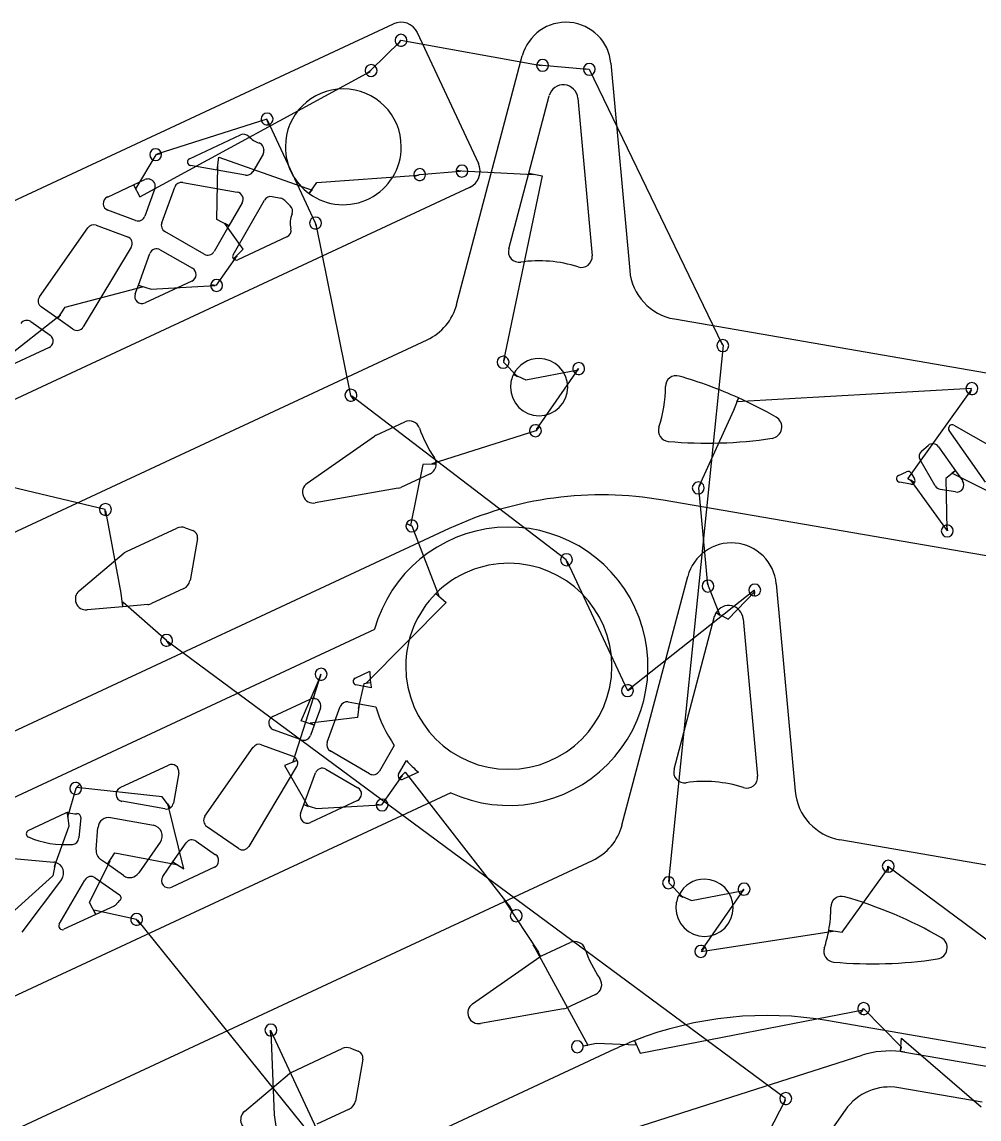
# Model space of a CAD drawing. Extents: x 0.9 to 49.1, y 1 to 24.4.
# Drawn here: x 22.36 to 32.8, y 12.42 to 24.38 of the extents above; entities that cross this region are included whole.
import ezdxf

# ---------------------------------------------------------------- set-up
doc = ezdxf.new("R2010")
doc.units = 0
doc.layers.get('0').update_dxf_attribs({"linetype": 'CONTINUOUS'})
doc.layers.add('3', color=7, linetype='CONTINUOUS')
doc.layers.add('9', color=7, linetype='CONTINUOUS')

msp = doc.modelspace()

# ---------------------------------------------------------------- linework, layer by layer
at = {"color": 0, "linetype": 'CONTINUOUS'}
for p, q in [((23.27, 19.065), (0.881, 24.385)), ((26.492, 24.186), (28.024, 23.911)), ((26.167, 23.857), (26.487, 24.171)), ((23.648, 22.477), (26.158, 23.845)), ((28.038, 23.914), (28.534, 23.868)), ((28.548, 23.871), (29.996, 20.867)), ((25.032, 23.324), (23.833, 22.942)), ((25.561, 22.189), (25.04, 23.312)), ((23.821, 22.935), (23.599, 22.563)), ((24.507, 22.908), (25.526, 22.551)), ((24.485, 22.228), (24.499, 22.816)), ((26.697, 22.722), (27.145, 22.757)), ((27.159, 22.76), (27.935, 22.721)), ((25.577, 22.635), (26.685, 22.713)), ((28.033, 22.705), (27.612, 20.689)), ((24.774, 21.905), (24.575, 22.186)), ((25.947, 20.311), (25.57, 22.177)), ((24.483, 21.513), (24.707, 21.832)), ((22.832, 21.275), (23.677, 21.495)), ((23.769, 21.47), (24.468, 21.51)), ((22.151, 20.697), (22.782, 21.189)), ((30.007, 20.857), (29.413, 15.009)), ((27.612, 20.674), (27.766, 20.518)), ((27.858, 20.481), (28.426, 20.591)), ((28.43, 20.605), (27.971, 19.938)), ((32.718, 20.385), (30.154, 20.24)), ((32.024, 19.402), (32.718, 20.37)), ((28.297, 18.516), (25.959, 20.302)), ((30.121, 20.146), (29.742, 19.317)), ((27.965, 19.925), (26.83, 19.564)), ((26.732, 19.557), (26.599, 18.891)), ((32.455, 18.835), (32.054, 19.388)), ((32.436, 19.404), (32.448, 18.848)), ((33.399, 19.016), (32.502, 19.461)), ((29.74, 19.302), (29.838, 18.246)), ((23.443, 18.153), (23.274, 19.051)), ((26.614, 18.889), (26.91, 18.114)), ((28.968, 17.089), (28.306, 18.504)), ((29.845, 18.233), (29.973, 17.914)), ((30.35, 18.188), (28.978, 17.099)), ((30.062, 17.871), (30.354, 18.173)), ((23.936, 17.636), (23.461, 18.055)), ((26.986, 18.051), (26.115, 17.172)), ((30.688, 12.641), (23.948, 17.627)), ((25.62, 17.271), (25.316, 16.313)), ((25.407, 16.76), (25.62, 17.255)), ((26.088, 17.163), (26.029, 16.897)), ((26.02, 16.798), (25.503, 16.734)), ((25.226, 16.272), (25.481, 15.828)), ((26.287, 15.846), (26.512, 16.165)), ((26.542, 16.201), (27.687, 14.728)), ((22.95, 16.023), (22.857, 15.711)), ((23.89, 15.931), (22.956, 16.035)), ((24.125, 15.147), (23.953, 15.855)), ((25.573, 15.803), (26.273, 15.843)), ((22.873, 15.613), (22.712, 15.168)), ((23.374, 15.321), (24.047, 15.192)), ((23.096, 14.78), (23.324, 15.235)), ((31.308, 14.456), (31.811, 15.159)), ((31.806, 15.174), (33.763, 13.721)), ((22.698, 15.07), (21.757, 14.223)), ((29.416, 14.995), (29.57, 14.839)), ((29.662, 14.802), (30.23, 14.911)), ((30.234, 14.926), (29.774, 14.258)), ((27.622, 14.803), (27.995, 14.236)), ((23.61, 14.593), (23.146, 14.694)), ((25.743, 11.962), (23.623, 14.585)), ((29.768, 14.245), (31.209, 14.465)), ((27.938, 14.318), (28.531, 13.222)), ((29.103, 13.137), (31.534, 13.609)), ((31.538, 13.624), (31.952, 13.202)), ((25.073, 13.386), (25.732, 11.972)), ((25.116, 12.462), (25.078, 13.371)), ((31.955, 13.301), (32.822, 12.552)), ((28.627, 13.246), (29.059, 13.226)), ((24.972, 1.546), (30.689, 12.626))]:
    msp.add_line(p, q, dxfattribs=at)
at = {"layer": '3', "color": 3, "linetype": 'CONTINUOUS'}
for p, q in [((12.707, 17.976), (26.412, 24.363)), ((26.673, 24.268), (27.339, 22.84)), ((27.102, 21.302), (27.818, 24.015)), ((28.784, 23.934), (28.99, 21.673)), ((27.888, 22.736), (28.111, 23.58)), ((28.423, 23.554), (28.58, 21.835)), ((24.19, 22.893), (24.745, 23.152)), ((25.001, 22.986), (25.001, 22.993)), ((24.99, 22.943), (24.879, 22.751)), ((24.489, 22.768), (24.199, 22.819)), ((24.798, 22.713), (24.489, 22.768)), ((23.579, 22.609), (23.7, 22.665)), ((24.115, 22.634), (24.708, 22.529)), ((27.67, 21.911), (27.888, 22.736)), ((27.243, 22.579), (12.947, 15.916)), ((23.293, 22.475), (23.579, 22.609)), ((23.811, 22.566), (23.702, 22.267)), ((23.885, 22.194), (24.027, 22.583)), ((24.763, 22.412), (24.617, 22.159)), ((24.664, 21.846), (25.007, 22.441)), ((25.089, 22.479), (25.183, 22.462)), ((23.601, 22.219), (23.299, 22.33)), ((23.169, 22.167), (23.512, 22.042)), ((24.617, 22.159), (24.456, 21.88)), ((22.551, 21.386), (23.078, 22.138)), ((24.348, 21.851), (23.92, 22.099)), ((25.251, 22.041), (24.714, 21.791)), ((23.553, 21.928), (23.03, 21.058)), ((23.631, 21.514), (23.756, 21.859)), ((23.87, 21.9), (24.22, 21.698)), ((24.214, 21.558), (23.703, 21.32)), ((23.596, 21.418), (23.631, 21.514)), ((22.752, 21.15), (22.571, 21.277)), ((22.458, 21.116), (22.668, 20.968)), ((22.917, 21.034), (22.752, 21.15)), ((29.478, 21.145), (35.584, 20.091)), ((12.484, 14.255), (26.78, 20.918)), ((22.656, 20.832), (22.19, 20.615)), ((26.223, 19.877), (26.536, 20.022)), ((32.871, 19.365), (32.473, 19.928)), ((32.525, 19.985), (32.946, 19.745)), ((25.471, 19.352), (26.206, 19.866)), ((32.174, 19.707), (32.243, 19.765)), ((32.358, 19.75), (32.544, 19.487)), ((32.322, 19.324), (32.157, 19.607)), ((26.812, 19.456), (26.494, 19.308)), ((31.921, 19.437), (32.008, 19.478)), ((32.059, 19.463), (32.096, 19.4)), ((32.544, 19.487), (32.619, 19.381)), ((26.465, 19.298), (25.559, 19.139)), ((32.055, 19.342), (31.931, 19.363)), ((32.541, 19.258), (32.377, 19.286)), ((35.249, 18.151), (29.353, 19.169)), ((27.02, 18.858), (13.315, 12.471)), ((23.503, 18.609), (24.051, 18.864)), ((24.141, 18.868), (24.224, 18.838)), ((24.275, 18.75), (24.194, 18.291)), ((22.985, 18.18), (23.477, 18.592)), ((28.905, 15.623), (29.622, 18.336)), ((24.127, 18.205), (23.774, 18.04)), ((30.588, 18.254), (30.794, 15.994)), ((23.463, 18.006), (23.071, 17.971)), ((23.734, 18.029), (23.463, 18.006)), ((29.473, 16.232), (29.914, 17.901)), ((30.227, 17.875), (30.383, 16.156)), ((14.512, 12.309), (26.208, 17.76)), ((25.994, 17.226), (26.154, 17.301)), ((26.171, 17.122), (26.004, 17.152)), ((25.097, 16.808), (25.505, 16.998)), ((25.616, 16.899), (25.549, 16.715)), ((25.69, 16.527), (25.832, 16.916)), ((25.919, 16.967), (26.039, 16.946)), ((26.039, 16.946), (26.219, 16.914)), ((25.406, 16.553), (25.104, 16.663)), ((25.549, 16.715), (25.507, 16.6)), ((24.356, 15.72), (24.883, 16.472)), ((24.974, 16.5), (25.317, 16.376)), ((26.153, 16.184), (25.724, 16.432)), ((26.422, 16.493), (26.26, 16.213)), ((23.431, 16.032), (23.96, 16.278)), ((26.468, 16.18), (26.554, 16.328)), ((24.071, 16.193), (24.013, 15.864)), ((25.357, 16.261), (24.834, 15.391)), ((25.435, 15.847), (25.561, 16.192)), ((25.674, 16.233), (26.025, 16.031)), ((26.686, 16.202), (26.519, 16.124)), ((27.04, 15.976), (14.752, 10.249)), ((23.921, 15.8), (23.451, 15.883)), ((25.4, 15.751), (25.435, 15.847)), ((26.019, 15.891), (25.508, 15.653)), ((22.43, 15.565), (22.841, 15.757)), ((23.002, 15.705), (22.983, 15.484)), ((23.328, 15.705), (23.794, 15.622)), ((23.169, 15.356), (23.19, 15.599)), ((24.722, 15.367), (24.375, 15.61)), ((24.262, 15.449), (24.473, 15.301)), ((31.281, 15.466), (37.388, 14.411)), ((23.87, 15.438), (23.635, 15.102)), ((24.007, 15.222), (24.153, 15.429)), ((16.296, 9.512), (28.584, 15.238)), ((22.105, 15.272), (22.709, 15.219)), ((23.294, 15.196), (23.219, 15.249)), ((23.897, 15.064), (24.007, 15.222)), ((23.47, 15.073), (23.294, 15.196)), ((24.461, 15.165), (23.995, 14.948)), ((22.793, 15.03), (22.361, 14.457)), ((22.768, 14.542), (23.047, 15.024)), ((23.16, 15.049), (23.426, 14.863)), ((23.365, 14.741), (23.165, 14.648)), ((23.165, 14.648), (22.819, 14.487)), ((28.027, 14.197), (28.34, 14.343)), ((27.275, 13.673), (28.009, 14.187)), ((28.616, 13.776), (28.298, 13.628)), ((28.268, 13.619), (27.363, 13.46)), ((37.053, 12.471), (31.156, 13.489)), ((28.824, 13.178), (17.127, 7.728)), ((25.306, 12.929), (25.855, 13.185)), ((25.945, 13.189), (26.028, 13.158)), ((23.886, 10.676), (31.523, 13.113)), ((26.078, 13.071), (25.997, 12.612)), ((31.99, 13.146), (37.33, 12.224)), ((24.789, 12.5), (25.28, 12.913)), ((32.832, 12.601), (31.923, 12.758)), ((25.931, 12.525), (25.577, 12.36)), ((31.339, 12.515), (30.964, 11.979))]:
    msp.add_line(p, q, dxfattribs=at)
for centre, radius, start, end in [((26.495, 24.185), 0.197, 24.9869, 114.9869), ((28.294, 23.889), 0.492, 5.2045, 165.2045), ((26.495, 24.185), 0.065, 90, 180), ((26.495, 24.185), 0.065, 180, 233), ((26.495, 24.185), 0.065, 233, 0), ((26.495, 24.185), 0.065, 0, 90), ((28.039, 23.911), 0.065, 90, 171), ((28.039, 23.911), 0.065, 0, 90), ((26.169, 23.855), 0.065, 90, 180), ((26.169, 23.855), 0.065, 180, 215), ((26.169, 23.855), 0.065, 215, 0), ((26.169, 23.855), 0.065, 0, 90), ((28.039, 23.911), 0.065, 171, 180), ((28.039, 23.911), 0.065, 180, 0), ((28.549, 23.868), 0.065, 171, 180), ((28.549, 23.868), 0.065, 180, 0), ((28.549, 23.868), 0.065, 90, 171), ((28.549, 23.868), 0.065, 0, 90), ((28.265, 23.54), 0.159, 5.2045, 165.2045), ((25.866, 23.023), 0.632, 90, 180), ((25.866, 23.023), 0.632, 0, 90), ((25.034, 23.326), 0.065, 90, 180), ((25.034, 23.326), 0.065, 0, 90), ((25.034, 23.326), 0.065, 180, 287), ((25.034, 23.326), 0.065, 287, 0), ((24.778, 23.081), 0.0787, 43.8509, 114.9869), ((25.034, 23.326), 0.276, 223.8509, 251.5787), ((23.819, 22.937), 0.065, 90, 180), ((23.819, 22.937), 0.065, 9, 90), ((24.922, 22.99), 0.0787, 2.0023, 71.5787), ((24.922, 22.983), 0.0787, 329.9869, 2.4429), ((25.866, 23.023), 0.632, 180, 234), ((25.866, 23.023), 0.632, 234, 0), ((23.819, 22.937), 0.065, 180, 0), ((23.819, 22.937), 0.065, 0, 9), ((24.206, 22.857), 0.0394, 114.9869, 259.9869), ((24.811, 22.791), 0.0787, 259.9869, 329.9869), ((26.699, 22.72), 0.065, 90, 180), ((26.699, 22.72), 0.065, 0, 90), ((27.16, 22.757), 0.065, 171, 180), ((27.16, 22.757), 0.065, 180, 0), ((27.16, 22.757), 0.065, 90, 171), ((27.16, 22.757), 0.065, 0, 90), ((27.16, 22.757), 0.197, 294.9869, 24.9869), ((23.733, 22.593), 0.0787, 76.0445, 114.9869), ((23.819, 22.937), 0.276, 256.0445, 256.6906), ((23.737, 22.592), 0.0787, 339.9869, 76.6906), ((24.101, 22.556), 0.0787, 79.9869, 159.9869), ((26.699, 22.72), 0.065, 180, 197), ((26.699, 22.72), 0.065, 197, 0), ((24.695, 22.451), 0.0787, 329.9869, 79.9869), ((23.326, 22.404), 0.0787, 114.9869, 249.9869), ((25.075, 22.401), 0.0787, 79.9869, 149.9869), ((25.17, 22.384), 0.0787, 42.5045, 79.9869), ((25.866, 23.023), 0.866, 222.5045, 227.9715), ((23.628, 22.293), 0.0787, 249.9869, 339.9869), ((25.234, 22.321), 0.0787, 338.3952, 47.9715), ((25.563, 22.191), 0.276, 158.3952, 192.7349), ((23.143, 22.093), 0.0787, 69.9869, 144.9869), ((23.959, 22.167), 0.0787, 159.9869, 239.9869), ((25.563, 22.191), 0.065, 90, 180), ((25.563, 22.191), 0.065, 180, 287), ((25.563, 22.191), 0.065, 0, 90), ((25.563, 22.191), 0.065, 287, 0), ((23.485, 21.968), 0.0787, 328.9869, 69.9869), ((25.218, 22.112), 0.0787, 294.9869, 12.7349), ((23.83, 21.832), 0.0787, 59.9869, 159.9869), ((27.784, 21.881), 0.118, 165.2045, 278.3548), ((24.387, 21.919), 0.0787, 239.9869, 329.9869), ((24.698, 21.827), 0.0394, 149.9869, 222.4869), ((24.698, 21.827), 0.0394, 222.4869, 294.9869), ((28.462, 21.824), 0.118, 252.0542, 5.2045), ((24.181, 21.629), 0.0787, 294.9869, 59.9869), ((28.001, 20.401), 1.378, 72.0542, 98.3548), ((29.578, 21.727), 0.591, 185.2045, 260.2045), ((24.484, 21.51), 0.065, 90, 171), ((24.484, 21.51), 0.065, 0, 90), ((24.484, 21.51), 0.065, 171, 180), ((24.484, 21.51), 0.065, 180, 0), ((22.616, 21.341), 0.0787, 144.9869, 234.9869), ((23.67, 21.391), 0.0787, 159.9869, 294.9869), ((26.531, 21.453), 0.591, 294.9869, 345.2045), ((22.412, 21.051), 0.0787, 54.9869, 144.9869), ((22.623, 20.903), 0.0787, 294.9869, 54.9869), ((22.962, 21.099), 0.0787, 234.9869, 328.9869), ((30.005, 20.854), 0.065, 117, 180), ((30.005, 20.854), 0.065, 180, 0), ((30.005, 20.854), 0.065, 90, 117), ((30.005, 20.854), 0.065, 0, 90), ((27.609, 20.673), 0.065, 90, 180), ((27.609, 20.673), 0.065, 72, 90), ((27.609, 20.673), 0.065, 0, 72), ((28.001, 20.401), 0.312, 90, 153), ((28.001, 20.401), 0.312, 0, 90), ((27.609, 20.673), 0.065, 180, 0), ((28.433, 20.604), 0.065, 90, 180), ((28.433, 20.604), 0.065, 180, 233), ((28.433, 20.604), 0.065, 233, 0), ((28.433, 20.604), 0.065, 0, 90), ((28.001, 20.401), 0.312, 153, 180), ((29.497, 20.408), 0.118, 74.0273, 180.2641), ((28.23, 15.979), 4.724, 65.6668, 74.0273), ((25.949, 20.313), 0.065, 90, 180), ((25.949, 20.313), 0.065, 0, 90), ((28.001, 20.401), 0.312, 180, 270), ((28.001, 20.401), 0.312, 270, 0), ((28.001, 20.401), 1.378, 341.4953, 0.2641), ((32.721, 20.385), 0.065, 90, 180), ((32.721, 20.385), 0.065, 180, 251), ((32.721, 20.385), 0.065, 251, 0), ((32.721, 20.385), 0.065, 0, 90), ((25.949, 20.313), 0.065, 180, 305), ((25.949, 20.313), 0.065, 305, 0), ((28.23, 15.979), 4.724, 60.0931, 65.6668), ((26.586, 19.915), 0.118, 18.9446, 114.9869), ((27.961, 19.925), 0.065, 90, 180), ((27.961, 19.925), 0.065, 45, 90), ((30.523, 19.966), 0.125, 278.6057, 60.0931), ((32.506, 19.951), 0.0394, 60.2045, 215.2045), ((26.273, 19.769), 0.118, 114.9869, 124.9869), ((28.001, 20.401), 1.378, 198.9446, 214.0716), ((27.961, 19.925), 0.065, 180, 0), ((27.961, 19.925), 0.065, 0, 45), ((29.42, 19.926), 0.118, 161.4953, 264.8343), ((29.835, 24.514), 4.724, 264.8343, 278.6057), ((32.294, 19.705), 0.0787, 35.2045, 130.2045), ((26.762, 19.563), 0.118, 359, 34.0716), ((32.225, 19.647), 0.0787, 130.2045, 210.2045), ((26.762, 19.563), 0.118, 294.9869, 359), ((31.938, 19.402), 0.0394, 115.2045, 260.2045), ((32.025, 19.443), 0.0394, 30.2045, 115.2045), ((32.062, 19.38), 0.0394, 325.2045, 30.2045), ((25.539, 19.255), 0.118, 124.9869, 279.9869), ((26.444, 19.415), 0.118, 279.9869, 294.9869), ((29.737, 19.302), 0.065, 90, 180), ((29.737, 19.302), 0.065, 180, 0), ((29.737, 19.302), 0.065, 63, 90), ((29.737, 19.302), 0.065, 0, 63), ((32.062, 19.38), 0.0394, 260.2045, 325.2045), ((32.39, 19.364), 0.0787, 210.2045, 260.2045), ((32.555, 19.335), 0.0787, 260.2045, 35.2045), ((28.683, 15.289), 3.937, 80.2045, 114.9869), ((23.272, 19.066), 0.065, 90, 180), ((23.272, 19.066), 0.065, 180, 269), ((23.272, 19.066), 0.065, 269, 0), ((23.272, 19.066), 0.065, 0, 90), ((26.614, 18.886), 0.065, 153, 180), ((26.614, 18.886), 0.065, 90, 153), ((26.614, 18.886), 0.065, 0, 90), ((24.101, 18.757), 0.118, 69.9869, 114.9869), ((24.197, 18.764), 0.0787, 349.9869, 69.9869), ((27.671, 17.356), 1.518, 24.9869, 164.5577), ((26.614, 18.886), 0.065, 180, 0), ((32.453, 18.833), 0.065, 99, 180), ((32.453, 18.833), 0.065, 180, 0), ((32.453, 18.833), 0.065, 90, 99), ((32.453, 18.833), 0.065, 0, 90), ((30.098, 18.21), 0.492, 5.2045, 165.2045), ((23.553, 18.502), 0.118, 114.9869, 129.9869), ((28.3, 18.518), 0.065, 90, 180), ((28.3, 18.518), 0.065, 0, 90), ((27.671, 17.356), 1.124, 90, 135), ((27.671, 17.356), 1.124, 0, 90), ((28.3, 18.518), 0.065, 180, 287), ((28.3, 18.518), 0.065, 287, 0), ((24.077, 18.312), 0.118, 294.9869, 349.9869), ((29.843, 18.231), 0.065, 99, 180), ((29.843, 18.231), 0.065, 180, 0), ((29.843, 18.231), 0.065, 90, 99), ((29.843, 18.231), 0.065, 0, 90), ((30.353, 18.188), 0.065, 90, 180), ((30.353, 18.188), 0.065, 0, 90), ((23.061, 18.089), 0.118, 129.9869, 274.9869), ((27.671, 17.356), 1.124, 135, 180), ((30.353, 18.188), 0.065, 180, 269), ((30.353, 18.188), 0.065, 269, 0), ((23.724, 18.147), 0.118, 274.9869, 294.9869), ((27.671, 17.356), 1.518, 245.4162, 24.9869), ((30.068, 17.86), 0.159, 5.2045, 149.2045), ((30.068, 17.86), 0.159, 149.2045, 165.2045), ((23.938, 17.639), 0.065, 90, 180), ((23.938, 17.639), 0.065, 180, 305), ((23.938, 17.639), 0.065, 0, 90), ((23.938, 17.639), 0.065, 305, 0), ((27.671, 17.356), 1.124, 180, 270), ((27.671, 17.356), 1.124, 270, 0), ((25.623, 17.27), 0.065, 90, 180), ((25.623, 17.27), 0.065, 180, 251), ((25.623, 17.27), 0.065, 251, 0), ((25.623, 17.27), 0.065, 0, 90), ((27.671, 17.356), 1.518, 182.0881, 186.8292), ((26.011, 17.191), 0.0394, 114.9869, 259.9869), ((27.671, 17.356), 1.518, 186.8292, 188.8611), ((28.965, 17.09), 0.065, 90, 180), ((28.965, 17.09), 0.065, 27, 90), ((28.965, 17.09), 0.065, 0, 27), ((25.538, 16.927), 0.0787, 76.0445, 114.9869), ((25.623, 17.27), 0.276, 256.0445, 256.6906), ((25.542, 16.926), 0.0787, 339.9869, 76.6906), ((28.965, 17.09), 0.065, 180, 0), ((25.906, 16.889), 0.0787, 79.9869, 159.9869), ((27.671, 17.356), 1.518, 196.9356, 214.6364), ((25.131, 16.737), 0.0787, 114.9869, 249.9869), ((25.433, 16.627), 0.0787, 249.9869, 339.9869), ((25.764, 16.5), 0.0787, 159.9869, 239.9869), ((24.947, 16.426), 0.0787, 69.9869, 144.9869), ((23.993, 16.207), 0.0787, 349.9869, 114.9869), ((25.29, 16.302), 0.0787, 19.4869, 69.9869), ((25.29, 16.302), 0.0787, 328.9869, 19.4869), ((27.671, 17.356), 1.518, 222.6222, 229.5091), ((25.635, 16.165), 0.0787, 59.9869, 159.9869), ((26.192, 16.252), 0.0787, 239.9869, 329.9869), ((26.502, 16.16), 0.0394, 149.9869, 222.4869), ((29.587, 16.202), 0.118, 165.2045, 278.3548), ((22.947, 16.023), 0.065, 90, 180), ((22.947, 16.023), 0.065, 45, 90), ((22.947, 16.023), 0.065, 0, 45), ((26.502, 16.16), 0.0394, 222.4869, 294.9869), ((29.805, 14.722), 1.378, 72.0542, 98.3548), ((30.266, 16.145), 0.118, 252.0542, 5.2045), ((22.947, 16.023), 0.065, 180, 0), ((23.465, 15.96), 0.0787, 114.9869, 259.9869), ((25.986, 15.963), 0.0787, 294.9869, 59.9869), ((31.382, 16.047), 0.591, 185.2045, 260.2045), ((23.935, 15.877), 0.0787, 259.9869, 304.9869), ((23.935, 15.877), 0.0787, 304.9869, 349.9869), ((26.289, 15.843), 0.065, 90, 171), ((26.289, 15.843), 0.065, 171, 180), ((26.289, 15.843), 0.065, 180, 270), ((26.289, 15.843), 0.065, 0, 90), ((26.289, 15.843), 0.065, 270, 0), ((22.858, 15.721), 0.0394, 94.2821, 114.9869), ((22.858, 15.721), 0.0394, 73.5773, 94.2821), ((22.947, 16.023), 0.276, 253.5773, 272.8664), ((22.963, 15.709), 0.0394, 354.9869, 92.8664), ((23.308, 15.588), 0.118, 79.9869, 174.9869), ((24.421, 15.674), 0.0787, 144.9869, 234.9869), ((25.474, 15.724), 0.0787, 159.9869, 294.9869), ((22.447, 15.529), 0.0394, 114.9869, 246.159), ((23.774, 15.506), 0.118, 324.9869, 79.9869), ((28.334, 15.774), 0.591, 294.9869, 345.2045), ((22.829, 16.394), 0.984, 246.159, 274.7858), ((22.904, 15.491), 0.0787, 274.7858, 354.9869), ((24.217, 15.384), 0.0787, 54.9869, 144.9869), ((23.287, 15.345), 0.118, 174.9869, 234.9869), ((24.767, 15.432), 0.0787, 234.9869, 328.9869), ((22.698, 15.101), 0.118, 76.4882, 84.9869), ((22.698, 15.101), 0.118, 322.9869, 76.4882), ((24.428, 15.237), 0.0787, 294.9869, 54.9869), ((31.809, 15.175), 0.065, 90, 180), ((31.809, 15.175), 0.065, 0, 90), ((23.538, 15.169), 0.118, 234.9869, 324.9869), ((31.809, 15.175), 0.065, 180, 270), ((31.809, 15.175), 0.065, 270, 0), ((23.115, 14.985), 0.0787, 54.9869, 149.9869), ((23.961, 15.019), 0.0787, 144.9869, 294.9869), ((29.413, 14.994), 0.065, 90, 180), ((29.413, 14.994), 0.065, 180, 270), ((29.413, 14.994), 0.065, 81, 90), ((29.413, 14.994), 0.065, 270, 0), ((29.413, 14.994), 0.065, 0, 81), ((29.805, 14.722), 0.312, 90, 153), ((29.805, 14.722), 0.312, 0, 90), ((30.237, 14.925), 0.065, 90, 180), ((30.237, 14.925), 0.065, 0, 90), ((23.403, 14.831), 0.0394, 311.625, 54.9869), ((29.805, 14.722), 0.312, 153, 180), ((30.237, 14.925), 0.065, 180, 234), ((30.237, 14.925), 0.065, 234, 0), ((31.301, 14.728), 0.118, 74.0273, 180.2641), ((30.033, 10.3), 4.724, 60.0931, 74.0273), ((23.332, 14.813), 0.0787, 294.9869, 322.253), ((23.612, 14.596), 0.276, 131.625, 142.253), ((29.805, 14.722), 0.312, 180, 270), ((29.805, 14.722), 0.313, 270, 0), ((29.805, 14.722), 1.378, 349.7476, 0.2641), ((23.612, 14.596), 0.065, 90, 180), ((23.612, 14.596), 0.065, 0, 90), ((27.752, 14.634), 0.065, 126, 180), ((27.752, 14.634), 0.065, 180, 270), ((27.752, 14.634), 0.065, 90, 126), ((27.752, 14.634), 0.065, 0, 90), ((27.752, 14.634), 0.065, 270, 0), ((22.802, 14.522), 0.0394, 149.9869, 294.9869), ((23.612, 14.596), 0.065, 180, 306), ((23.612, 14.596), 0.065, 306, 0), ((29.805, 14.722), 1.378, 341.4953, 349.7476), ((32.327, 14.287), 0.125, 278.6057, 60.0931), ((28.39, 14.236), 0.118, 18.9446, 114.9869), ((29.805, 14.722), 1.378, 198.9446, 214.0716), ((29.765, 14.246), 0.065, 90, 180), ((29.765, 14.246), 0.065, 180, 270), ((29.765, 14.246), 0.065, 45, 90), ((29.765, 14.246), 0.065, 270, 0), ((29.765, 14.246), 0.065, 0, 45), ((31.224, 14.247), 0.118, 161.4953, 264.8343), ((28.077, 14.09), 0.118, 119.9869, 124.9869), ((28.077, 14.09), 0.118, 114.9869, 119.9869), ((31.638, 18.834), 4.724, 264.8343, 278.6057), ((28.566, 13.883), 0.118, 294.9869, 34.0716), ((27.342, 13.576), 0.118, 124.9869, 279.9869), ((31.541, 13.623), 0.065, 90, 180), ((31.541, 13.623), 0.065, 0, 90), ((28.248, 13.735), 0.118, 279.9869, 294.9869), ((30.487, 9.61), 3.937, 80.2045, 111.5087), ((31.541, 13.623), 0.065, 180, 234), ((31.541, 13.623), 0.065, 234, 0), ((25.076, 13.387), 0.065, 90, 180), ((25.076, 13.387), 0.065, 0, 90), ((25.076, 13.387), 0.065, 180, 270), ((25.076, 13.387), 0.065, 270, 0), ((25.904, 13.078), 0.118, 69.9869, 114.9869), ((28.418, 13.206), 0.065, 90, 180), ((28.418, 13.206), 0.065, 180, 270), ((28.418, 13.206), 0.065, 9, 90), ((28.418, 13.206), 0.065, 270, 0), ((28.418, 13.206), 0.065, 0, 9), ((30.487, 9.61), 3.937, 111.5087, 114.9869), ((26.001, 13.084), 0.0787, 349.9869, 69.9869), ((31.823, 12.176), 0.984, 82.9545, 107.7045), ((31.823, 12.176), 0.984, 80.2045, 82.9545), ((25.356, 12.822), 0.118, 114.9869, 129.9869), ((30.691, 12.641), 0.065, 90, 180), ((30.691, 12.641), 0.065, 0, 90), ((31.823, 12.176), 0.591, 80.2045, 144.9784), ((25.881, 12.632), 0.118, 294.9869, 349.9869), ((30.691, 12.641), 0.065, 180, 252), ((30.691, 12.641), 0.065, 252, 0), ((24.864, 12.41), 0.118, 129.9869, 274.9869)]:
    msp.add_arc(centre, radius, start, end, dxfattribs=at)
at = {"layer": '9', "color": 9, "linetype": 'CONTINUOUS'}
for p, q in [((26.456, 24.133), (26.492, 24.186)), ((26.456, 24.133), (26.487, 24.171)), ((26.116, 23.818), (26.167, 23.857)), ((26.116, 23.818), (26.158, 23.845)), ((27.975, 23.921), (28.038, 23.914)), ((27.975, 23.921), (28.024, 23.911)), ((28.485, 23.878), (28.548, 23.871)), ((28.485, 23.878), (28.534, 23.868)), ((25.053, 23.264), (25.032, 23.324)), ((25.053, 23.264), (25.04, 23.312)), ((23.883, 22.947), (23.821, 22.935)), ((23.883, 22.947), (23.833, 22.942)), ((24.489, 22.768), (24.507, 22.908)), ((24.489, 22.768), (24.499, 22.816)), ((27.096, 22.767), (27.159, 22.76)), ((27.096, 22.767), (27.145, 22.757)), ((25.495, 22.512), (25.577, 22.635)), ((26.636, 22.701), (26.697, 22.722)), ((26.636, 22.701), (26.685, 22.713)), ((27.888, 22.736), (28.033, 22.705)), ((27.888, 22.736), (27.935, 22.721)), ((23.579, 22.609), (23.648, 22.477)), ((23.579, 22.609), (23.599, 22.563)), ((25.495, 22.512), (25.526, 22.551)), ((24.617, 22.159), (24.485, 22.228)), ((24.617, 22.159), (24.575, 22.186)), ((25.582, 22.128), (25.561, 22.189)), ((25.582, 22.128), (25.57, 22.177)), ((24.669, 21.8), (24.774, 21.905)), ((24.669, 21.8), (24.707, 21.832)), ((23.631, 21.514), (23.769, 21.47)), ((23.631, 21.514), (23.677, 21.495)), ((24.42, 21.52), (24.483, 21.513)), ((24.42, 21.52), (24.468, 21.51)), ((22.752, 21.15), (22.832, 21.275)), ((22.752, 21.15), (22.782, 21.189)), ((29.976, 20.912), (30.007, 20.857)), ((29.976, 20.912), (29.996, 20.867)), ((27.629, 20.735), (27.612, 20.674)), ((27.629, 20.735), (27.612, 20.689)), ((28.394, 20.552), (28.43, 20.605)), ((28.394, 20.552), (28.426, 20.591)), ((27.723, 20.543), (27.858, 20.481)), ((27.723, 20.543), (27.766, 20.518)), ((32.7, 20.324), (32.718, 20.385)), ((32.7, 20.324), (32.718, 20.37)), ((25.986, 20.26), (25.947, 20.311)), ((25.986, 20.26), (25.959, 20.302)), ((30.176, 20.284), (30.121, 20.146)), ((30.176, 20.284), (30.154, 20.24)), ((28.007, 19.971), (27.965, 19.925)), ((28.007, 19.971), (27.971, 19.938)), ((26.88, 19.561), (26.732, 19.557)), ((26.88, 19.561), (26.83, 19.564)), ((32.094, 19.358), (32.024, 19.402)), ((32.094, 19.358), (32.054, 19.388)), ((32.544, 19.487), (32.436, 19.404)), ((32.544, 19.487), (32.502, 19.461)), ((29.767, 19.36), (29.74, 19.302)), ((29.767, 19.36), (29.742, 19.317)), ((23.271, 19.001), (23.27, 19.065)), ((23.271, 19.001), (23.274, 19.051)), ((26.556, 18.915), (26.614, 18.889)), ((26.556, 18.915), (26.599, 18.891)), ((32.443, 18.898), (32.455, 18.835)), ((32.443, 18.898), (32.448, 18.848)), ((28.319, 18.456), (28.297, 18.516)), ((28.319, 18.456), (28.306, 18.504)), ((29.832, 18.295), (29.845, 18.233)), ((29.832, 18.295), (29.838, 18.246)), ((23.463, 18.006), (23.443, 18.153)), ((26.876, 18.151), (26.986, 18.051)), ((26.876, 18.151), (26.91, 18.114)), ((30.351, 18.123), (30.35, 18.188)), ((30.351, 18.123), (30.354, 18.173)), ((23.463, 18.006), (23.461, 18.055)), ((29.931, 17.942), (30.062, 17.871)), ((29.931, 17.942), (29.973, 17.914)), ((23.975, 17.585), (23.936, 17.636)), ((23.975, 17.585), (23.948, 17.627)), ((25.602, 17.209), (25.62, 17.271)), ((25.602, 17.209), (25.62, 17.255)), ((26.164, 17.176), (26.088, 17.163)), ((26.164, 17.176), (26.115, 17.172)), ((29.023, 17.12), (28.968, 17.089)), ((29.023, 17.12), (28.978, 17.099)), ((26.039, 16.946), (26.02, 16.798)), ((26.039, 16.946), (26.029, 16.897)), ((25.549, 16.715), (25.407, 16.76)), ((25.549, 16.715), (25.503, 16.734)), ((25.364, 16.328), (25.226, 16.272)), ((25.364, 16.328), (25.316, 16.313)), ((26.473, 16.133), (26.542, 16.201)), ((26.473, 16.133), (26.512, 16.165)), ((22.993, 16.069), (22.95, 16.023)), ((22.993, 16.069), (22.956, 16.035)), ((23.98, 15.813), (23.89, 15.931)), ((23.98, 15.813), (23.953, 15.855)), ((25.435, 15.847), (25.573, 15.803)), ((25.435, 15.847), (25.481, 15.828)), ((26.224, 15.853), (26.287, 15.846)), ((26.224, 15.853), (26.273, 15.843)), ((22.855, 15.76), (22.873, 15.613)), ((22.855, 15.76), (22.857, 15.711)), ((23.294, 15.196), (23.374, 15.321)), ((22.726, 15.216), (22.698, 15.07)), ((22.726, 15.216), (22.712, 15.168)), ((23.294, 15.196), (23.324, 15.235)), ((24.007, 15.222), (24.125, 15.147)), ((24.007, 15.222), (24.047, 15.192)), ((31.809, 15.11), (31.806, 15.174)), ((31.809, 15.11), (31.811, 15.159)), ((29.423, 15.058), (29.413, 15.009)), ((29.423, 15.058), (29.416, 14.995)), ((29.526, 14.863), (29.662, 14.802)), ((29.526, 14.863), (29.57, 14.839)), ((30.199, 14.872), (30.234, 14.926)), ((30.199, 14.872), (30.23, 14.911)), ((23.165, 14.648), (23.096, 14.78)), ((27.714, 14.686), (27.622, 14.803)), ((27.714, 14.686), (27.687, 14.728)), ((23.165, 14.648), (23.146, 14.694)), ((23.65, 14.543), (23.61, 14.593)), ((23.65, 14.543), (23.623, 14.585)), ((31.161, 14.476), (31.308, 14.456)), ((31.161, 14.476), (31.209, 14.465)), ((28.018, 14.192), (27.938, 14.318)), ((29.811, 14.292), (29.768, 14.245)), ((29.811, 14.292), (29.774, 14.258)), ((28.018, 14.192), (27.995, 14.236)), ((31.503, 13.57), (31.538, 13.624)), ((31.503, 13.57), (31.534, 13.609)), ((25.076, 13.322), (25.073, 13.386)), ((25.076, 13.322), (25.078, 13.371)), ((31.943, 13.153), (31.955, 13.301)), ((28.482, 13.217), (28.627, 13.246)), ((28.482, 13.217), (28.531, 13.222)), ((29.043, 13.273), (29.103, 13.137)), ((29.043, 13.273), (29.059, 13.226)), ((31.943, 13.153), (31.952, 13.202)), ((30.671, 12.579), (30.688, 12.641)), ((30.671, 12.579), (30.689, 12.626)), ((25.136, 12.315), (25.116, 12.462))]:
    msp.add_line(p, q, dxfattribs=at)

doc.saveas('drawing.dxf')
